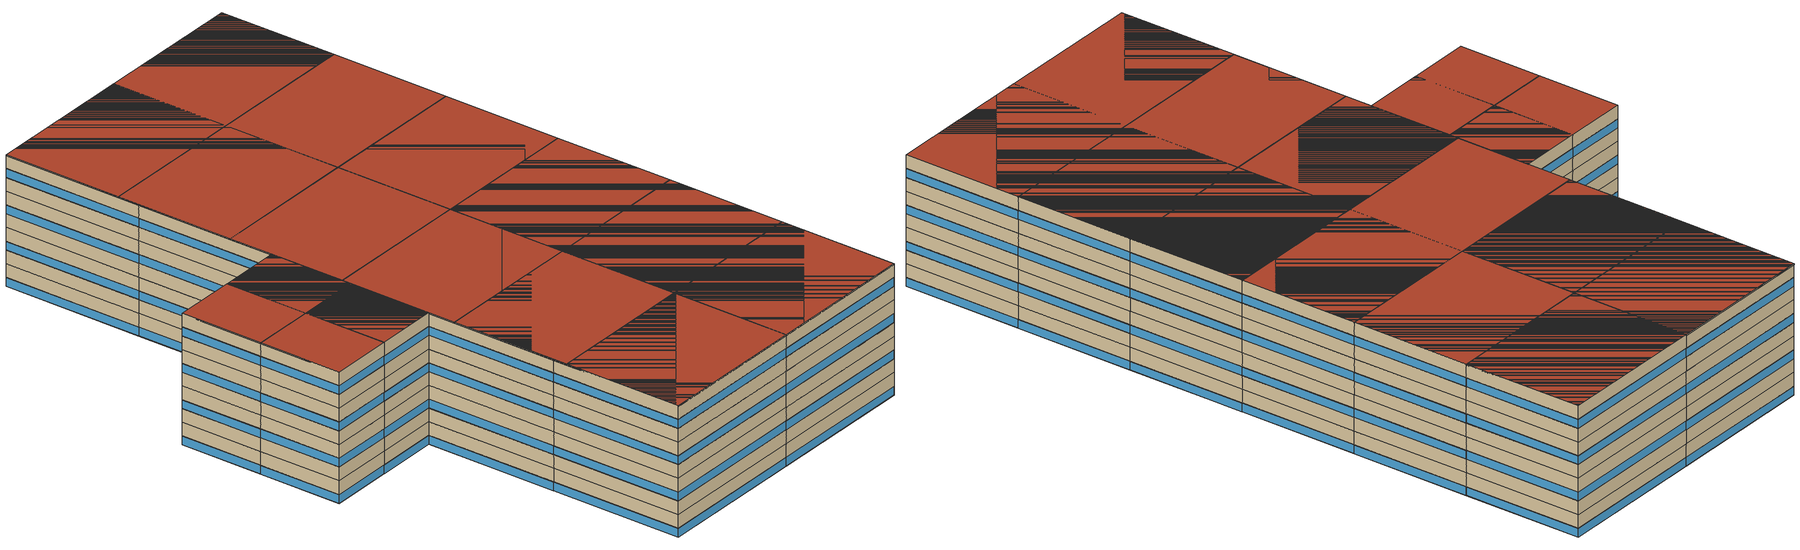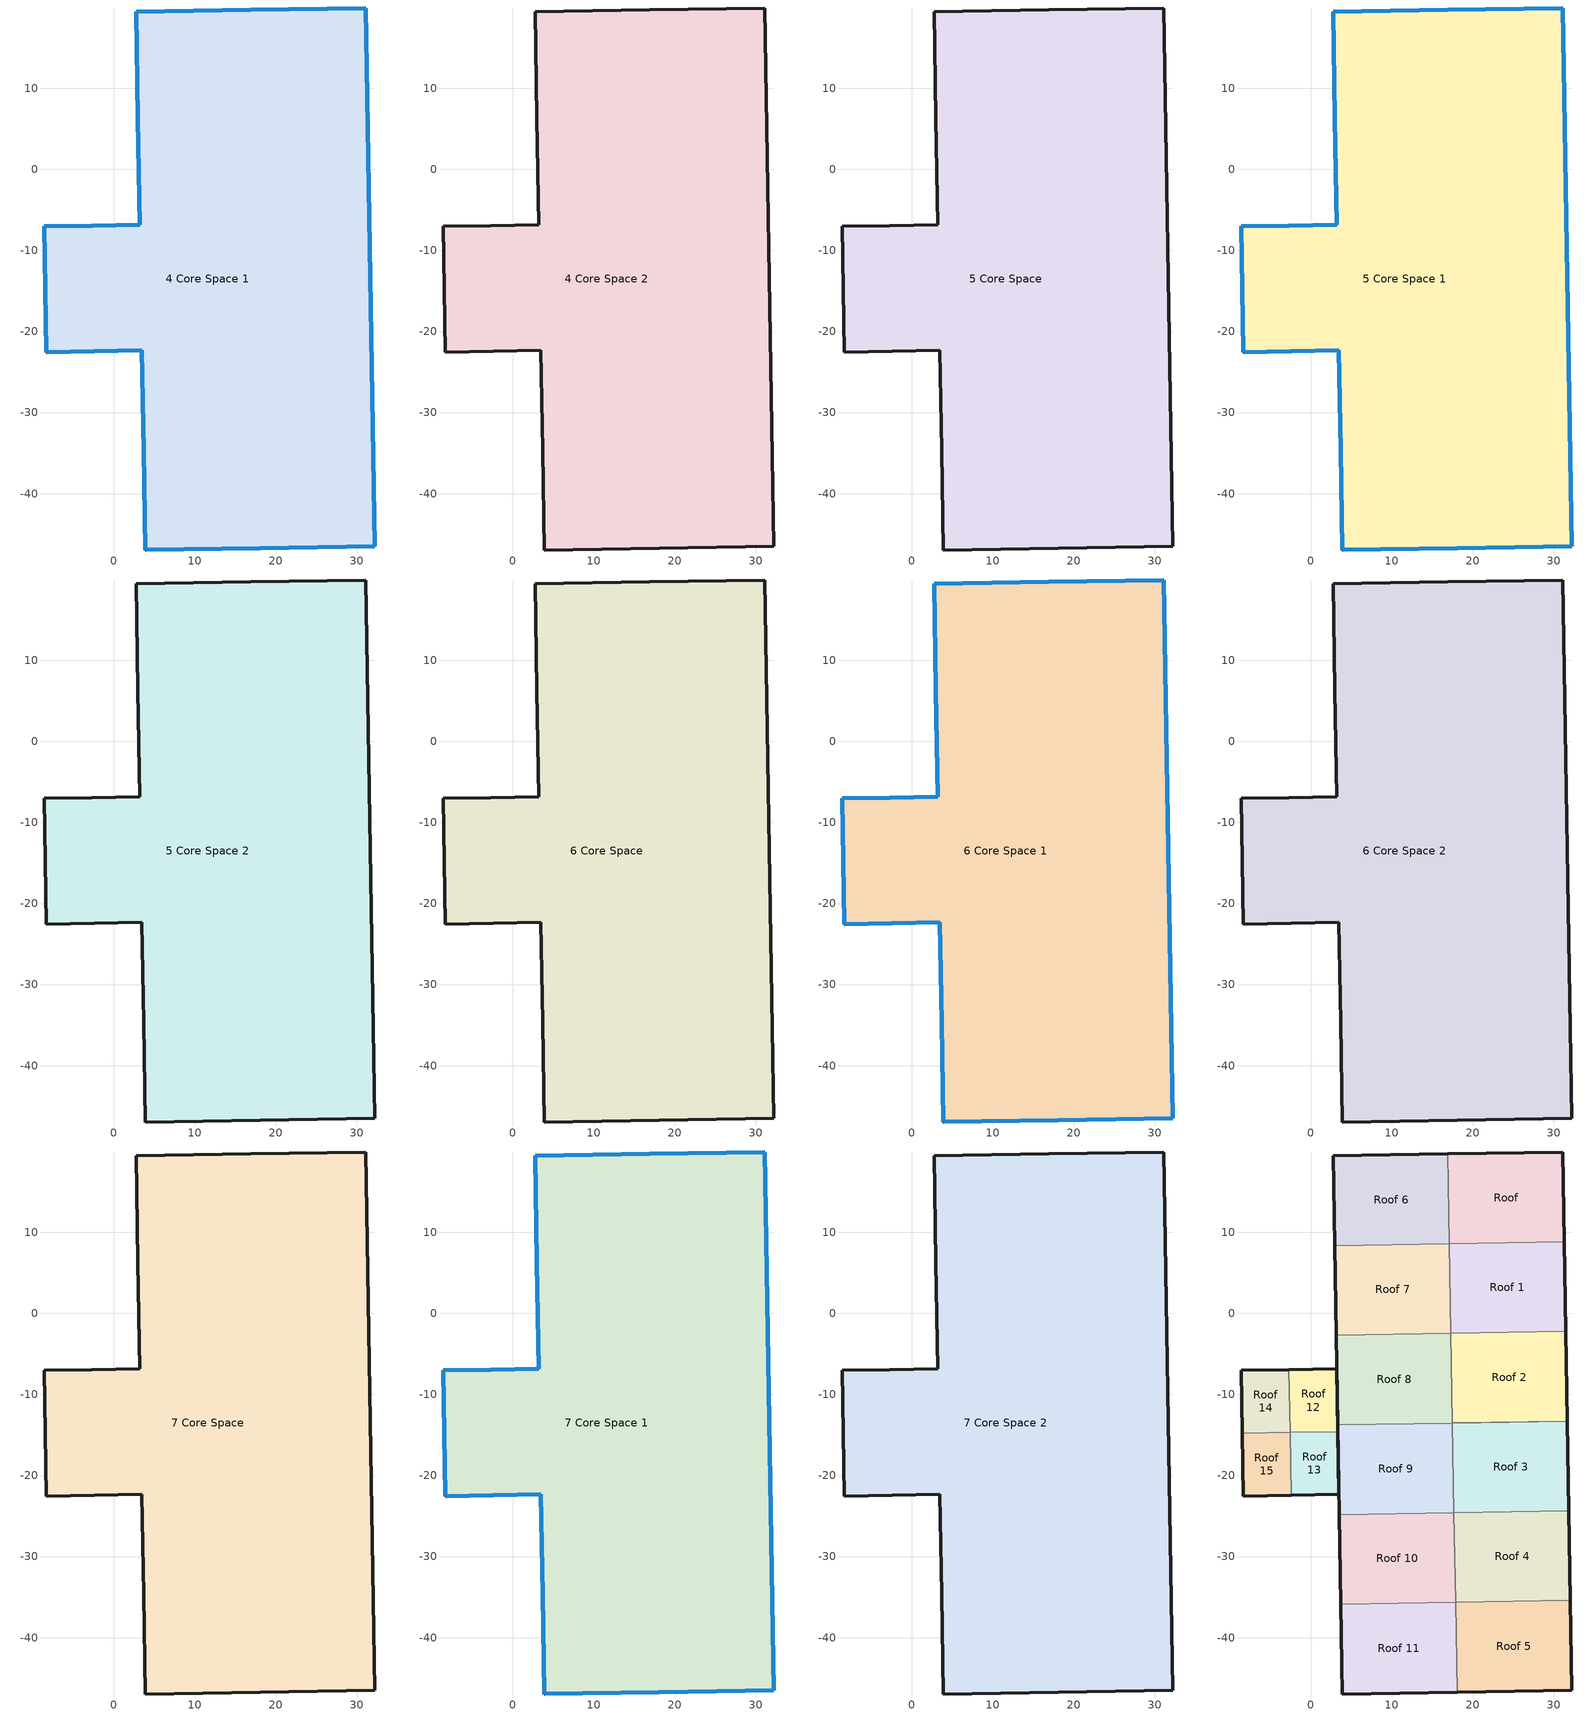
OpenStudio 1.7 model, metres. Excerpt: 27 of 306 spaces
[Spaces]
4 Core Space 1
 floor to 4 Core Space: 31.05,19.92 31.24,8.86 31.43,-2.21 31.62,-13.27 31.82,-24.34 32.01,-35.4 32.2,-46.47 18.04,-46.71 3.88,-46.95 3.67,-34.65 3.46,-22.34 -2.44,-22.44 -8.33,-22.54 -8.46,-14.78 -8.6,-7.03 -2.7,-6.93 3.19,-6.82 2.96,6.3 2.73,19.43 16.89,19.68 z14.44
 wall outside: 31.24,8.86 31.05,19.92 16.89,19.68 2.73,19.43 2.96,6.3 3.19,-6.82 -2.7,-6.93 -8.6,-7.03 -8.46,-14.78 -8.33,-22.54 -2.44,-22.44 3.46,-22.34 3.67,-34.65 3.88,-46.95 18.04,-46.71 32.2,-46.47 32.01,-35.4 31.82,-24.34 31.62,-13.27 31.43,-2.21 31.24,8.86 z14.44:15.26
 window: 32.2,-46.44 32.01,-35.43 / -2.73,-6.93 -8.57,-7.03 / -8.46,-14.81 -8.33,-22.52 / 3.91,-46.95 18.01,-46.71 / 31.02,19.92 16.92,19.68 / 18.07,-46.71 32.17,-46.47 / 16.87,19.67 2.76,19.43 / 31.24,8.88 31.05,19.89 / -8.3,-22.54 -2.46,-22.44 / 2.96,6.28 3.19,-6.8 / 31.81,-24.31 31.62,-13.3 / 3.46,-22.36 3.67,-34.62 / 31.62,-13.25 31.43,-2.23 / 32.01,-35.38 31.82,-24.36 / 2.73,19.41 2.96,6.33 / -8.59,-7.05 -8.46,-14.76 / 3.16,-6.82 -2.68,-6.93 / -2.41,-22.44 3.43,-22.34 / 3.67,-34.67 3.88,-46.93 / 31.43,-2.18 31.24,8.83 z14.46:15.23
4 Core Space 2
 floor to 4 Core Space 1: 31.05,19.92 31.24,8.86 31.43,-2.21 31.62,-13.27 31.82,-24.34 32.01,-35.4 32.2,-46.47 18.04,-46.71 3.88,-46.95 3.67,-34.65 3.46,-22.34 -2.44,-22.44 -8.33,-22.54 -8.46,-14.78 -8.6,-7.03 -2.7,-6.93 3.19,-6.82 2.96,6.3 2.73,19.43 16.89,19.68 z15.26
 wall outside: 31.24,8.86 31.05,19.92 16.89,19.68 2.73,19.43 2.96,6.3 3.19,-6.82 -2.7,-6.93 -8.6,-7.03 -8.46,-14.78 -8.33,-22.54 -2.44,-22.44 3.46,-22.34 3.67,-34.65 3.88,-46.95 18.04,-46.71 32.2,-46.47 32.01,-35.4 31.82,-24.34 31.62,-13.27 31.43,-2.21 31.24,8.86 z15.26:16.5
5 Core Space
 floor to 4 Core Space 2: 31.05,19.92 31.24,8.86 31.43,-2.21 31.62,-13.27 31.82,-24.34 32.01,-35.4 32.2,-46.47 18.04,-46.71 3.88,-46.95 3.67,-34.65 3.46,-22.34 -2.44,-22.44 -8.33,-22.54 -8.46,-14.78 -8.6,-7.03 -2.7,-6.93 3.19,-6.82 2.96,6.3 2.73,19.43 16.89,19.68 z16.5
 wall outside: 31.24,8.86 31.05,19.92 16.89,19.68 2.73,19.43 2.96,6.3 3.19,-6.82 -2.7,-6.93 -8.6,-7.03 -8.46,-14.78 -8.33,-22.54 -2.44,-22.44 3.46,-22.34 3.67,-34.65 3.88,-46.95 18.04,-46.71 32.2,-46.47 32.01,-35.4 31.82,-24.34 31.62,-13.27 31.43,-2.21 31.24,8.86 z16.5:17.74
5 Core Space 1
 floor to 5 Core Space: 31.05,19.92 31.24,8.86 31.43,-2.21 31.62,-13.27 31.82,-24.34 32.01,-35.4 32.2,-46.47 18.04,-46.71 3.88,-46.95 3.67,-34.65 3.46,-22.34 -2.44,-22.44 -8.33,-22.54 -8.46,-14.78 -8.6,-7.03 -2.7,-6.93 3.19,-6.82 2.96,6.3 2.73,19.43 16.89,19.68 z17.74
 wall outside: 31.24,8.86 31.05,19.92 16.89,19.68 2.73,19.43 2.96,6.3 3.19,-6.82 -2.7,-6.93 -8.6,-7.03 -8.46,-14.78 -8.33,-22.54 -2.44,-22.44 3.46,-22.34 3.67,-34.65 3.88,-46.95 18.04,-46.71 32.2,-46.47 32.01,-35.4 31.82,-24.34 31.62,-13.27 31.43,-2.21 31.24,8.86 z17.74:18.56
 window: -8.46,-14.81 -8.33,-22.52 / 31.62,-13.25 31.43,-2.23 / -8.3,-22.54 -2.46,-22.44 / 3.46,-22.36 3.67,-34.62 / -2.41,-22.44 3.43,-22.34 / 3.16,-6.82 -2.68,-6.93 / 2.73,19.41 2.96,6.33 / -8.59,-7.05 -8.46,-14.76 / 18.07,-46.71 32.17,-46.47 / 3.91,-46.95 18.01,-46.71 / 31.43,-2.18 31.24,8.83 / 32.01,-35.38 31.82,-24.36 / 31.81,-24.31 31.62,-13.3 / 3.67,-34.67 3.88,-46.93 / 31.02,19.92 16.92,19.68 / 2.96,6.28 3.19,-6.8 / 31.24,8.88 31.05,19.89 / 32.2,-46.44 32.01,-35.43 / -2.73,-6.93 -8.57,-7.03 / 16.87,19.67 2.76,19.43 z17.76:18.53
5 Core Space 2
 floor to 5 Core Space 1: 31.05,19.92 31.24,8.86 31.43,-2.21 31.62,-13.27 31.82,-24.34 32.01,-35.4 32.2,-46.47 18.04,-46.71 3.88,-46.95 3.67,-34.65 3.46,-22.34 -2.44,-22.44 -8.33,-22.54 -8.46,-14.78 -8.6,-7.03 -2.7,-6.93 3.19,-6.82 2.96,6.3 2.73,19.43 16.89,19.68 z18.56
 wall outside: 31.24,8.86 31.05,19.92 16.89,19.68 2.73,19.43 2.96,6.3 3.19,-6.82 -2.7,-6.93 -8.6,-7.03 -8.46,-14.78 -8.33,-22.54 -2.44,-22.44 3.46,-22.34 3.67,-34.65 3.88,-46.95 18.04,-46.71 32.2,-46.47 32.01,-35.4 31.82,-24.34 31.62,-13.27 31.43,-2.21 31.24,8.86 z18.56:19.8
6 Core Space
 floor to 5 Core Space 2: 31.05,19.92 31.24,8.86 31.43,-2.21 31.62,-13.27 31.82,-24.34 32.01,-35.4 32.2,-46.47 18.04,-46.71 3.88,-46.95 3.67,-34.65 3.46,-22.34 -2.44,-22.44 -8.33,-22.54 -8.46,-14.78 -8.6,-7.03 -2.7,-6.93 3.19,-6.82 2.96,6.3 2.73,19.43 16.89,19.68 z19.8
 wall outside: 31.24,8.86 31.05,19.92 16.89,19.68 2.73,19.43 2.96,6.3 3.19,-6.82 -2.7,-6.93 -8.6,-7.03 -8.46,-14.78 -8.33,-22.54 -2.44,-22.44 3.46,-22.34 3.67,-34.65 3.88,-46.95 18.04,-46.71 32.2,-46.47 32.01,-35.4 31.82,-24.34 31.62,-13.27 31.43,-2.21 31.24,8.86 z19.8:21.04
6 Core Space 1
 floor to 6 Core Space: 31.05,19.92 31.24,8.86 31.43,-2.21 31.62,-13.27 31.82,-24.34 32.01,-35.4 32.2,-46.47 18.04,-46.71 3.88,-46.95 3.67,-34.65 3.46,-22.34 -2.44,-22.44 -8.33,-22.54 -8.46,-14.78 -8.6,-7.03 -2.7,-6.93 3.19,-6.82 2.96,6.3 2.73,19.43 16.89,19.68 z21.04
 wall outside: 31.24,8.86 31.05,19.92 16.89,19.68 2.73,19.43 2.96,6.3 3.19,-6.82 -2.7,-6.93 -8.6,-7.03 -8.46,-14.78 -8.33,-22.54 -2.44,-22.44 3.46,-22.34 3.67,-34.65 3.88,-46.95 18.04,-46.71 32.2,-46.47 32.01,-35.4 31.82,-24.34 31.62,-13.27 31.43,-2.21 31.24,8.86 z21.04:21.86
 window: 3.67,-34.67 3.88,-46.93 / 2.96,6.28 3.19,-6.8 / -2.41,-22.44 3.43,-22.34 / 32.01,-35.38 31.82,-24.36 / -2.73,-6.93 -8.57,-7.03 / 3.46,-22.36 3.67,-34.62 / 31.02,19.92 16.92,19.68 / 31.81,-24.31 31.62,-13.3 / 3.91,-46.95 18.01,-46.71 / 16.87,19.67 2.76,19.43 / 31.43,-2.18 31.24,8.83 / 31.62,-13.25 31.43,-2.23 / 32.2,-46.44 32.01,-35.43 / -8.3,-22.54 -2.46,-22.44 / -8.46,-14.81 -8.33,-22.52 / 3.16,-6.82 -2.68,-6.93 / -8.59,-7.05 -8.46,-14.76 / 31.24,8.88 31.05,19.89 / 18.07,-46.71 32.17,-46.47 / 2.73,19.41 2.96,6.33 z21.06:21.83
6 Core Space 2
 floor to 6 Core Space 1: 31.05,19.92 31.24,8.86 31.43,-2.21 31.62,-13.27 31.82,-24.34 32.01,-35.4 32.2,-46.47 18.04,-46.71 3.88,-46.95 3.67,-34.65 3.46,-22.34 -2.44,-22.44 -8.33,-22.54 -8.46,-14.78 -8.6,-7.03 -2.7,-6.93 3.19,-6.82 2.96,6.3 2.73,19.43 16.89,19.68 z21.86
 wall outside: 31.24,8.86 31.05,19.92 16.89,19.68 2.73,19.43 2.96,6.3 3.19,-6.82 -2.7,-6.93 -8.6,-7.03 -8.46,-14.78 -8.33,-22.54 -2.44,-22.44 3.46,-22.34 3.67,-34.65 3.88,-46.95 18.04,-46.71 32.2,-46.47 32.01,-35.4 31.82,-24.34 31.62,-13.27 31.43,-2.21 31.24,8.86 z21.86:23.1
7 Core Space
 floor to 6 Core Space 2: 31.05,19.92 31.24,8.86 31.43,-2.21 31.62,-13.27 31.82,-24.34 32.01,-35.4 32.2,-46.47 18.04,-46.71 3.88,-46.95 3.67,-34.65 3.46,-22.34 -2.44,-22.44 -8.33,-22.54 -8.46,-14.78 -8.6,-7.03 -2.7,-6.93 3.19,-6.82 2.96,6.3 2.73,19.43 16.89,19.68 z23.1
 wall outside: 31.24,8.86 31.05,19.92 16.89,19.68 2.73,19.43 2.96,6.3 3.19,-6.82 -2.7,-6.93 -8.6,-7.03 -8.46,-14.78 -8.33,-22.54 -2.44,-22.44 3.46,-22.34 3.67,-34.65 3.88,-46.95 18.04,-46.71 32.2,-46.47 32.01,-35.4 31.82,-24.34 31.62,-13.27 31.43,-2.21 31.24,8.86 z23.1:24.34
7 Core Space 1
 floor to 7 Core Space: 31.05,19.92 31.24,8.86 31.43,-2.21 31.62,-13.27 31.82,-24.34 32.01,-35.4 32.2,-46.47 18.04,-46.71 3.88,-46.95 3.67,-34.65 3.46,-22.34 -2.44,-22.44 -8.33,-22.54 -8.46,-14.78 -8.6,-7.03 -2.7,-6.93 3.19,-6.82 2.96,6.3 2.73,19.43 16.89,19.68 z24.34
 wall outside: 31.24,8.86 31.05,19.92 16.89,19.68 2.73,19.43 2.96,6.3 3.19,-6.82 -2.7,-6.93 -8.6,-7.03 -8.46,-14.78 -8.33,-22.54 -2.44,-22.44 3.46,-22.34 3.67,-34.65 3.88,-46.95 18.04,-46.71 32.2,-46.47 32.01,-35.4 31.82,-24.34 31.62,-13.27 31.43,-2.21 31.24,8.86 z24.34:25.16
 window: 3.67,-34.67 3.88,-46.93 / 16.87,19.67 2.76,19.43 / 31.62,-13.25 31.43,-2.23 / 3.46,-22.36 3.67,-34.62 / 3.16,-6.82 -2.68,-6.93 / -8.46,-14.81 -8.33,-22.52 / 31.02,19.92 16.92,19.68 / 31.43,-2.18 31.24,8.83 / 2.73,19.41 2.96,6.33 / 31.24,8.88 31.05,19.89 / -8.3,-22.54 -2.46,-22.44 / -2.73,-6.93 -8.57,-7.03 / 2.96,6.28 3.19,-6.8 / 31.81,-24.31 31.62,-13.3 / 32.2,-46.44 32.01,-35.43 / 18.07,-46.71 32.17,-46.47 / 3.91,-46.95 18.01,-46.71 / 32.01,-35.38 31.82,-24.36 / -2.41,-22.44 3.43,-22.34 / -8.59,-7.05 -8.46,-14.76 z24.36:25.13
7 Core Space 2
 floor to 7 Core Space 1: 31.05,19.92 31.24,8.86 31.43,-2.21 31.62,-13.27 31.82,-24.34 32.01,-35.4 32.2,-46.47 18.04,-46.71 3.88,-46.95 3.67,-34.65 3.46,-22.34 -2.44,-22.44 -8.33,-22.54 -8.46,-14.78 -8.6,-7.03 -2.7,-6.93 3.19,-6.82 2.96,6.3 2.73,19.43 16.89,19.68 z25.16
 wall outside: 31.24,8.86 31.05,19.92 16.89,19.68 2.73,19.43 2.96,6.3 3.19,-6.82 -2.7,-6.93 -8.6,-7.03 -8.46,-14.78 -8.33,-22.54 -2.44,-22.44 3.46,-22.34 3.67,-34.65 3.88,-46.95 18.04,-46.71 32.2,-46.47 32.01,-35.4 31.82,-24.34 31.62,-13.27 31.43,-2.21 31.24,8.86 z25.16:26.4
 roof outside: 16.89,19.68 2.73,19.43 2.96,6.3 3.19,-6.82 -2.7,-6.93 -8.6,-7.03 -8.46,-14.78 -8.33,-22.54 -2.44,-22.44 3.46,-22.34 3.67,-34.65 3.88,-46.95 18.04,-46.71 32.2,-46.47 32.01,-35.4 31.82,-24.34 31.62,-13.27 31.43,-2.21 31.24,8.86 31.05,19.92 z26.4
Roof
 floor ground: 31.05,19.92 31.24,8.86 17.08,8.61 16.89,19.68 z26.3
 wall outside: 31.24,8.86 31.05,19.92 16.89,19.68 z26.3:26.4
 wall to Roof 1: 17.08,8.61 31.24,8.86 z26.3:26.4
 wall to Roof 6: 16.89,19.68 17.08,8.61 z26.3:26.4
 roof outside: 16.89,19.68 17.08,8.61 31.24,8.86 31.05,19.92 z26.4
Roof 1
 floor ground: 31.24,8.86 31.43,-2.21 17.27,-2.45 17.08,8.61 z26.3
 wall outside: 31.43,-2.21 31.24,8.86 z26.3:26.4
 wall to Roof 2: 17.27,-2.45 31.43,-2.21 z26.3:26.4
 wall to Roof 7: 17.08,8.61 17.27,-2.45 z26.3:26.4
 roof outside: 17.08,8.61 17.27,-2.45 31.43,-2.21 31.24,8.86 z26.4
Roof 2
 floor ground: 31.43,-2.21 31.62,-13.27 17.47,-13.52 17.27,-2.45 z26.3
 wall outside: 31.62,-13.27 31.43,-2.21 z26.3:26.4
 wall to Roof 3: 17.47,-13.52 31.62,-13.27 z26.3:26.4
 wall to Roof 8: 17.27,-2.45 17.47,-13.52 z26.3:26.4
 roof outside: 17.27,-2.45 17.47,-13.52 31.62,-13.27 31.43,-2.21 z26.4
Roof 3
 floor ground: 31.62,-13.27 31.82,-24.34 17.66,-24.58 17.47,-13.52 z26.3
 wall outside: 31.82,-24.34 31.62,-13.27 z26.3:26.4
 wall to Roof 4: 17.66,-24.58 31.82,-24.34 z26.3:26.4
 wall to Roof 9: 17.47,-13.52 17.66,-24.58 z26.3:26.4
 roof outside: 17.47,-13.52 17.66,-24.58 31.82,-24.34 31.62,-13.27 z26.4
Roof 4
 floor ground: 31.82,-24.34 32.01,-35.4 17.85,-35.65 17.66,-24.58 z26.3
 wall outside: 32.01,-35.4 31.82,-24.34 z26.3:26.4
 wall to Roof 5: 17.85,-35.65 32.01,-35.4 z26.3:26.4
 wall to Roof 10: 17.66,-24.58 17.85,-35.65 z26.3:26.4
 roof outside: 17.66,-24.58 17.85,-35.65 32.01,-35.4 31.82,-24.34 z26.4
Roof 5
 floor ground: 32.01,-35.4 32.2,-46.47 18.04,-46.71 17.85,-35.65 z26.3
 wall outside: 18.04,-46.71 32.2,-46.47 32.01,-35.4 z26.3:26.4
 wall to Roof 11: 17.85,-35.65 18.04,-46.71 z26.3:26.4
 roof outside: 17.85,-35.65 18.04,-46.71 32.2,-46.47 32.01,-35.4 z26.4
Roof 6
 floor ground: 16.89,19.68 17.08,8.61 2.93,8.37 2.73,19.43 z26.3
 wall outside: 16.89,19.68 2.73,19.43 2.93,8.37 z26.3:26.4
 wall to Roof 7: 2.93,8.37 17.08,8.61 z26.3:26.4
 roof outside: 2.73,19.43 2.93,8.37 17.08,8.61 16.89,19.68 z26.4
Roof 7
 floor ground: 17.08,8.61 17.27,-2.45 3.12,-2.7 2.93,8.37 z26.3
 wall outside: 2.93,8.37 3.12,-2.7 z26.3:26.4
 wall to Roof 8: 3.12,-2.7 17.27,-2.45 z26.3:26.4
 roof outside: 2.93,8.37 3.12,-2.7 17.27,-2.45 17.08,8.61 z26.4
Roof 8
 floor ground: 17.27,-2.45 17.47,-13.52 3.31,-13.76 3.12,-2.7 z26.3
 wall outside: 3.12,-2.7 3.31,-13.76 z26.3:26.4
 wall to Roof 9: 3.31,-13.76 17.47,-13.52 z26.3:26.4
 roof outside: 3.12,-2.7 3.31,-13.76 17.47,-13.52 17.27,-2.45 z26.4
Roof 9
 floor ground: 17.47,-13.52 17.66,-24.58 3.5,-24.83 3.31,-13.76 z26.3
 wall outside: 3.31,-13.76 3.5,-24.83 z26.3:26.4
 wall to Roof 10: 3.5,-24.83 17.66,-24.58 z26.3:26.4
 roof outside: 3.31,-13.76 3.5,-24.83 17.66,-24.58 17.47,-13.52 z26.4
Roof 10
 floor ground: 17.66,-24.58 17.85,-35.65 3.69,-35.89 3.5,-24.83 z26.3
 wall outside: 3.5,-24.83 3.69,-35.89 z26.3:26.4
 wall to Roof 11: 3.69,-35.89 17.85,-35.65 z26.3:26.4
 roof outside: 3.5,-24.83 3.69,-35.89 17.85,-35.65 17.66,-24.58 z26.4
Roof 11
 floor ground: 17.85,-35.65 18.04,-46.71 3.88,-46.95 3.69,-35.89 z26.3
 wall outside: 3.69,-35.89 3.88,-46.95 18.04,-46.71 z26.3:26.4
 roof outside: 3.69,-35.89 3.88,-46.95 18.04,-46.71 17.85,-35.65 z26.4
Roof 12
 floor ground: 3.19,-6.82 3.32,-14.58 -2.57,-14.68 -2.7,-6.93 z26.3
 wall outside: 3.32,-14.58 3.19,-6.82 -2.7,-6.93 z26.3:26.4
 wall to Roof 13: -2.57,-14.68 3.32,-14.58 z26.3:26.4
 wall to Roof 14: -2.7,-6.93 -2.57,-14.68 z26.3:26.4
 roof outside: -2.7,-6.93 -2.57,-14.68 3.32,-14.58 3.19,-6.82 z26.4
Roof 13
 floor ground: 3.32,-14.58 3.46,-22.34 -2.44,-22.44 -2.57,-14.68 z26.3
 wall outside: -2.44,-22.44 3.46,-22.34 3.32,-14.58 z26.3:26.4
 wall to Roof 15: -2.57,-14.68 -2.44,-22.44 z26.3:26.4
 roof outside: -2.57,-14.68 -2.44,-22.44 3.46,-22.34 3.32,-14.58 z26.4
Roof 14
 floor ground: -2.7,-6.93 -2.57,-14.68 -8.46,-14.78 -8.6,-7.03 z26.3
 wall outside: -2.7,-6.93 -8.6,-7.03 -8.46,-14.78 z26.3:26.4
 wall to Roof 15: -8.46,-14.78 -2.57,-14.68 z26.3:26.4
 roof outside: -8.6,-7.03 -8.46,-14.78 -2.57,-14.68 -2.7,-6.93 z26.4
Roof 15
 floor ground: -2.57,-14.68 -2.44,-22.44 -8.33,-22.54 -8.46,-14.78 z26.3
 wall outside: -8.46,-14.78 -8.33,-22.54 -2.44,-22.44 z26.3:26.4
 roof outside: -8.46,-14.78 -8.33,-22.54 -2.44,-22.44 -2.57,-14.68 z26.4
[Building]
Building 1: North Axis {deg}=0; Default Construction Set=MyConsturction
[Construction]
ASHRAE 90.1-2004 ExtWall Mass ClimateZone 6: 1IN Stucco, 8IN CONCRETE HW RefBldg, Mass NonRes Wall Insulation-1.69, 1/2IN Gypsum
Interior Window: Clear 3mm
Interior Partition: G05 25mm wood
Exterior Door: F08 Metal surface, I01 25mm insulation board
ASHRAE 90.1-2004 ExtWindow ClimateZone 4-6: Fixed Window 3.24/0.39/0.31
[Material] Thermal Absorptance=0.9
Name | Roughness | Thickness {m} | Conductivity {W/m-K} | Density {kg/m3} | Specific Heat {J/kg-K} | Solar Absorptance | Visible Absorptance
1IN Stucco | Smooth | 0.0253 | 0.6918 | 1858 | 837 | 0.92 | 0.92
8IN CONCRETE HW RefBldg | Rough | 0.2032 | 1.311 | 2240 | 836.8 | 0.7 | 0.7
Mass NonRes Wall Insulation-1.69 | MediumRough | 0.0623673 | 0.049 | 265 | 836.8 | 0.7 | 0.7
1/2IN Gypsum | Smooth | 0.0127 | 0.16 | 784.9 | 830 | 0.4 | 0.4
G05 25mm wood | MediumSmooth | 0.0254 | 0.15 | 608 | 1630 | 0.5 | 0.5
F08 Metal surface | Smooth | 0.0008 | 45.28 | 7824 | 500 | 0.7 | 0.7
I01 25mm insulation board | MediumRough | 0.0254 | 0.03 | 43 | 1210 | 0.6 | 0.6
[WindowMaterial:SimpleGlazingSystem]
Fixed Window 3.24/0.39/0.31: U-Factor {W/m2-K}=3.23646; Solar Heat Gain Coefficient=0.39; Visible Transmittance=0.31
[WindowMaterial:Glazing]
Clear 3mm: Optical Data Type=SpectralAverage; Thickness {m}=0.003; Solar Transmittance at Normal Incidence=0.837; Front Side Solar Reflectance at Normal Incidence=0.075; Back Side Solar Reflectance at Normal Incidence=0; Visible Transmittance at Normal Incidence=0.898; Front Side Visible Reflectance at Normal Incidence=0.081; Back Side Visible Reflectance at Normal Incidence=0; Infrared Transmittance at Normal Incidence=0; Front Side Infrared Hemispherical Emissivity=0.84; Back Side Infrared Hemispherical Emissivity=0.84; Conductivity {W/m-K}=0.9; Dirt Correction Factor for Solar and Visible Transmittance=1; Solar Diffusing=No
[DefaultConstructionSet]
MyConsturction: Default Exterior Surface Constructions=Default Surface Constructions 1; Default Interior Surface Constructions=Default Surface Constructions 1; Default Ground Contact Surface Constructions=Default Surface Constructions 1; Default Exterior SubSurface Constructions=Default Sub Surface Constructions 1; Default Interior SubSurface Constructions=Default Sub Surface Constructions 1; Interior Partition Construction=Interior Partition
[DefaultSurfaceConstructions]
Default Surface Constructions 1: Floor Construction=ASHRAE 90.1-2004 ExtWall Mass ClimateZone 6; Wall Construction=ASHRAE 90.1-2004 ExtWall Mass ClimateZone 6; Roof Ceiling Construction=ASHRAE 90.1-2004 ExtWall Mass ClimateZone 6
[DefaultSubSurfaceConstructions]
Default Sub Surface Constructions 1: Fixed Window Construction=ASHRAE 90.1-2004 ExtWindow ClimateZone 4-6; Operable Window Construction=ASHRAE 90.1-2004 ExtWindow ClimateZone 4-6; Door Construction=Exterior Door; Glass Door Construction=ASHRAE 90.1-2004 ExtWindow ClimateZone 4-6; Skylight Construction=ASHRAE 90.1-2004 ExtWindow ClimateZone 4-6; Tubular Daylight Dome Construction=Interior Window; Tubular Daylight Diffuser Construction=Interior Window
[BuildingStory]
Name | Nominal Z Coordinate {m} | Nominal Floor to Floor Height {m}
Cell:Story 14 | 14.4375 | 0.825
Cell:Story 15 | 15.2625 | 1.2375
Cell:Story 16 | 16.5 | 1.2375
Cell:Story 17 | 17.7375 | 0.825
Cell:Story 18 | 18.5625 | 1.2375
Cell:Story 19 | 19.8 | 1.2375
Cell:Story 20 | 21.0375 | 0.825
Cell:Story 21 | 21.8625 | 1.2375
Cell:Story 22 | 23.1 | 1.2375
Cell:Story 23 | 24.3375 | 0.825
Cell:Story 24 | 25.1625 | 1.2375
[Space]
Name | Building Story | Thermal Zone
4 Core Space 1 | Cell:Story 14 | Thermal Zone 4
4 Core Space 2 | Cell:Story 15 | Thermal Zone 14
5 Core Space | Cell:Story 16 | Thermal Zone 24
5 Core Space 1 | Cell:Story 17 | Thermal Zone 23
5 Core Space 2 | Cell:Story 18 | Thermal Zone 2
6 Core Space | Cell:Story 19 | Thermal Zone 8
6 Core Space 1 | Cell:Story 20 | Thermal Zone 16
6 Core Space 2 | Cell:Story 21 | Thermal Zone 7
7 Core Space | Cell:Story 22 | Thermal Zone 12
7 Core Space 1 | Cell:Story 23 | Thermal Zone 10
7 Core Space 2 | Cell:Story 24 | Thermal Zone 22
Roof |  | Thermal Zone 32
Roof 1 |  | Thermal Zone 25
Roof 2 |  | Thermal Zone 36
Roof 3 |  | Thermal Zone 26
Roof 4 |  | Thermal Zone 34
Roof 5 |  | Thermal Zone 30
Roof 6 |  | Thermal Zone 28
Roof 7 |  | Thermal Zone 40
Roof 8 |  | Thermal Zone 37
Roof 9 |  | Thermal Zone 31
Roof 10 |  | Thermal Zone 33
Roof 11 |  | Thermal Zone 39
Roof 12 |  | Thermal Zone 38
Roof 13 |  | Thermal Zone 29
Roof 14 |  | Thermal Zone 27
Roof 15 |  | Thermal Zone 35
[ThermalZone] Use Ideal Air Loads=No
Thermal Zone 2; Thermal Zone 4; Thermal Zone 7; Thermal Zone 8; Thermal Zone 10; Thermal Zone 12; Thermal Zone 14; Thermal Zone 16; Thermal Zone 22; Thermal Zone 23; Thermal Zone 24; Thermal Zone 25; Thermal Zone 26; Thermal Zone 27; Thermal Zone 28; Thermal Zone 29; Thermal Zone 30; Thermal Zone 31; Thermal Zone 32; Thermal Zone 33; Thermal Zone 34; Thermal Zone 35; Thermal Zone 36; Thermal Zone 37; Thermal Zone 38; Thermal Zone 39; Thermal Zone 40
